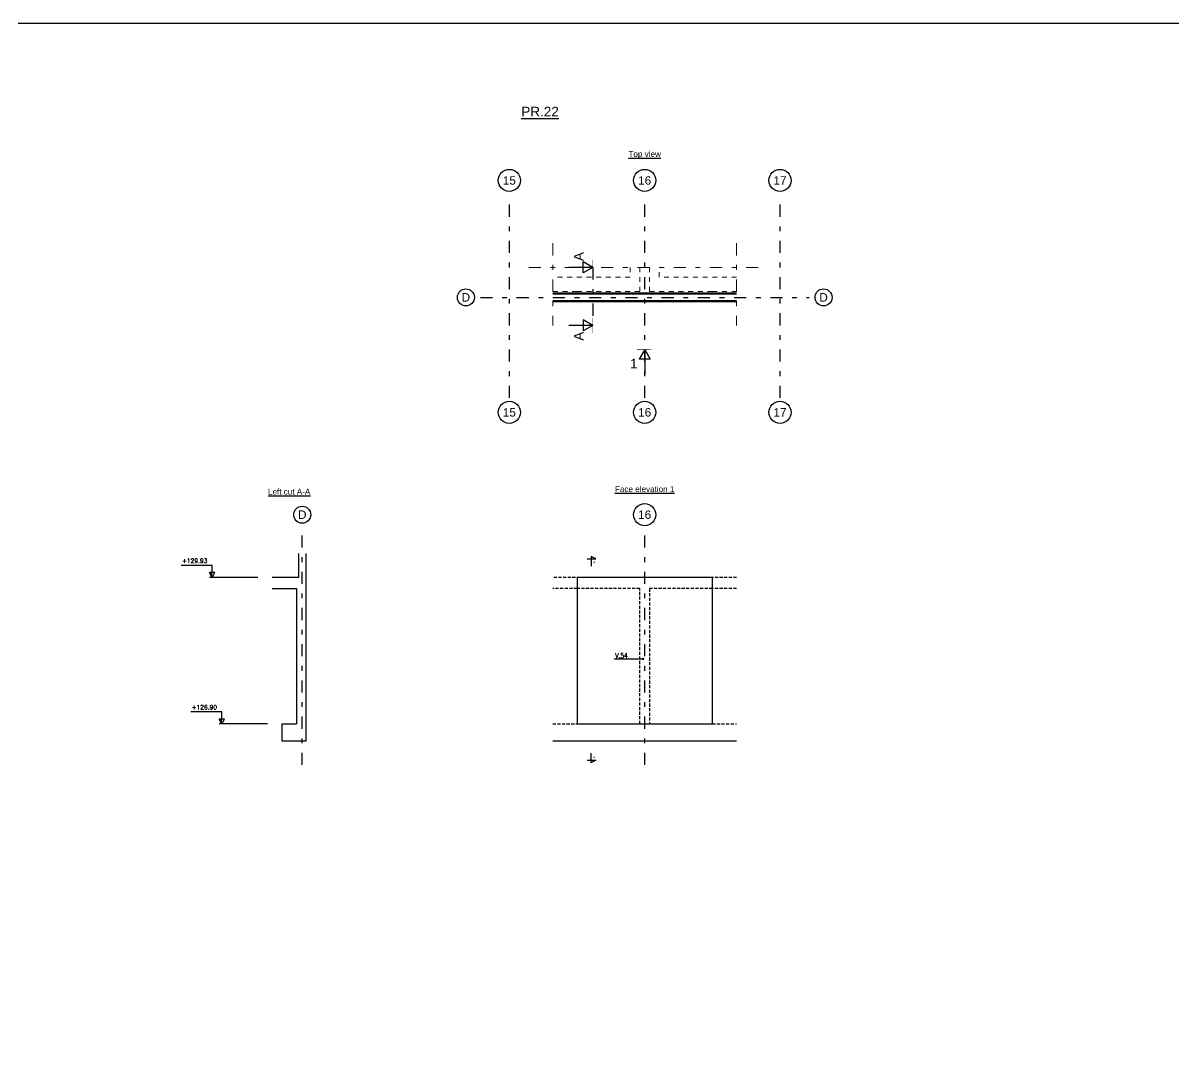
# Model space of a CAD drawing. Header units: millimetres. Extents: x -21776 to 63757, y -7870 to 8483.
# Drawn here: x 21323 to 23705, y -4478 to -2361 of the extents above; entities that cross this region are included whole.
import ezdxf
from ezdxf.enums import TextEntityAlignment as Align

# ---------------------------------------------------------------- set-up
doc = ezdxf.new("R2010")
doc.units = ezdxf.units.MM
for name, pattern in [('CACHE', [9.525, 6.35, -3.175]), ('GrDotted', [0.4, 0.1, -0.1, 0.1, -0.1]), ('GrFeatureAxis', [0.85, 0.25, -0.2, 0.1, -0.2, 0.1])]:
    doc.linetypes.add(name, pattern=pattern)
for name, color, linetype in [('COTATION', 1, 'Continuous'), ('GO-TEXTE', 9, 'Continuous'), ('Grid', 7, 'Continuous'), ('K_ENT_M_Building_PR.22', 7, 'Continuous'), ('K_FOT_M_Building_PR.22', 7, 'Continuous'), ('K_FOT_M_Building_V.46', 7, 'Continuous'), ('K_wAL_M_Building_PR.22', 7, 'Continuous'), ('préfa v', 2, 'Continuous'), ('STR_TS_TXT', 7, 'Continuous'), ('STR_VOI-POT', 6, 'Continuous')]:
    doc.layers.add(name, color=color, linetype=linetype)
doc.styles.add('GrCut', font='swissli.ttf', dxfattribs={"height": 0.2})
doc.styles.add('GrDimensions', font='simplex.shx')
doc.styles.add('GrElevation', font='swissli.ttf', dxfattribs={"height": 0.2})
doc.styles.add('GrGrid', font='ARIAL.TTF', dxfattribs={"height": 0.17})
doc.styles.add('GrTitleDrawing', font='swissli.ttf', dxfattribs={"height": 0.2})
doc.styles.add('Lucida', font='')
doc.styles.add('TEXTE TS', font='romans.shx', dxfattribs={"width": 0.7, "oblique": 15})
doc.styles.get('Lucida').set_extended_font_data('Lucida Sans', italic=True)

# ---------------------------------------------------------------- blocks, each defined once
blk = doc.blocks.new('World Level Arrow 5_i')
at = {"color": 7, "linetype": 'Continuous', "lineweight": -3, "extrusion": (0, -1.22461e-16, -1)}
for p, q in [((0, 9.43), (0, -0.57)), ((-1, 0.57), (-1, -0.57)), ((0, 0), (-1, 0.57)), ((0, 0), (-1, -0.57))]:
    blk.add_line(p, q, dxfattribs=at)
blk.add_solid([(1, -0.57), (0, 0), (1, 0)], dxfattribs=at)

msp = doc.modelspace()

# ---------------------------------------------------------------- linework, layer by layer
at = {"layer": 'COTATION'}
msp.add_lwpolyline([(22546.2246, -3677.07226), (22606.38033, -3677.07226)], dxfattribs=at)
at = {"layer": 'COTATION', "const_width": 2.5}
msp.add_lwpolyline([(22605.13033, -3677.07226, 1), (22607.63033, -3677.07226, 1)], format="xyb", close=True, dxfattribs=at)
at = {"layer": 'GO-TEXTE', "flags": 128}
for points in [[(22490.76611, -3470.26529), (22508.41385, -3470.26529), (22498.7358, -3464.98524), (22498.7358, -3484.90671)], [(22490.76611, -3886.76089), (22508.41385, -3886.76089), (22498.7358, -3892.04095), (22498.7358, -3872.11947)]]:
    msp.add_lwpolyline(points, dxfattribs=at)
at = {"layer": 'Grid', "color": 4, "linetype": 'GrFeatureAxis', "lineweight": 25, "ltscale": 100}
for p, q in [((22329.67586, -3136.80376), (22329.67586, -2716.80126)), ((22609.67586, -3136.80376), (22609.67586, -2716.80126)), ((22889.67586, -3136.80376), (22889.67586, -2716.80126)), ((22269.67586, -2928.80376), (22949.67586, -2928.80376)), ((21901.11412, -3896.59961), (21901.11412, -3408.59861)), ((22609.67586, -3896.59961), (22609.67586, -3408.59861))]:
    msp.add_line(p, q, dxfattribs=at)
at = {"layer": 'Grid', "color": 1, "linetype": 'Continuous', "lineweight": 25, "ltscale": 100}
for centre, major_axis, start_param, end_param in [((22329.67586, -2686.80126), (16.17808, 16.17808), 5.4977871438, 11.780972451), ((22609.67586, -2686.80126), (-16.17808, 16.17808), 3.926990817, 10.2101761242), ((22889.67586, -2686.80126), (-16.17808, 16.17808), 3.926990817, 10.2101761242), ((22239.67586, -2928.80376), (12.4308, 12.4308), 5.4977871438, 11.780972451), ((22979.67586, -2928.80376), (12.4308, 12.4308), 5.4977871438, 11.780972451), ((22329.67586, -3166.80376), (16.17808, 16.17808), 5.4977871438, 11.780972451), ((22609.67586, -3166.80376), (-16.17808, 16.17808), 3.926990817, 10.2101761242), ((22889.67586, -3166.80376), (-16.17808, 16.17808), 3.926990817, 10.2101761242), ((22609.67586, -3378.59861), (16.17808, 16.17808), 5.4977871438, 11.780972451), ((21901.11412, -3378.59861), (-12.4308, 12.4308), 3.926990817, 10.2101761242)]:
    msp.add_ellipse(centre, major_axis=major_axis, ratio=1, start_param=start_param, end_param=end_param, dxfattribs=at)
at = {"layer": 'K_ENT_M_Building_PR.22', "color": 9, "linetype": 'GrFeatureAxis', "lineweight": 20, "ltscale": 100}
for p, q in [((22419.67586, -2816.80126), (22419.67586, -2986.80376)), ((22799.67586, -2816.80126), (22799.67586, -2986.80376)), ((22369.67586, -2866.80126), (22849.67586, -2866.80126))]:
    msp.add_line(p, q, dxfattribs=at)
at = {"layer": 'K_ENT_M_Building_PR.22', "color": 7, "linetype": 'Continuous', "lineweight": -3, "ltscale": 100}
for p, q in [((22502.41383, -2866.80126), (22482.41383, -2855.45495)), ((22482.41383, -2878.14757), (22482.41383, -2855.45495)), ((22482.41383, -2866.80126), (22452.41383, -2866.80126)), ((22502.41383, -2866.80126), (22482.41383, -2866.80126)), ((22502.41383, -2866.80126), (22482.41383, -2878.14757)), ((22609.67586, -3036.80376), (22598.32955, -3056.80376)), ((22609.67586, -3036.80376), (22621.02217, -3056.80376)), ((22609.67586, -3036.80376), (22609.67586, -3056.80376)), ((22621.02217, -3056.80376), (22598.32955, -3056.80376)), ((22609.67586, -3056.80376), (22609.67586, -3086.80376))]:
    msp.add_line(p, q, dxfattribs=at)
at = {"layer": 'K_ENT_M_Building_PR.22', "color": 7, "linetype": 'Continuous', "lineweight": -3, "ltscale": 100, "extrusion": (0, -1.22461e-16, -1)}
for p, q in [((22502.41383, -2986.80376), (22482.41383, -2975.45745)), ((22482.41383, -2975.45745), (22482.41383, -2998.15007)), ((22482.41383, -2986.80376), (22452.41383, -2986.80376)), ((22502.41383, -2986.80376), (22482.41383, -2986.80376)), ((22502.41383, -2986.80376), (22482.41383, -2998.15007))]:
    msp.add_line(p, q, dxfattribs=at)
at = {"layer": 'K_ENT_M_Building_PR.22', "color": 120, "linetype": 'Continuous', "lineweight": -3}
for p, q in [((21709.78466, -3483.59861), (21650.78466, -3483.59861)), ((21709.78466, -3483.59861), (21650.78466, -3483.59861)), ((21714.78466, -3483.59861), (21709.78466, -3483.59861)), ((21714.78466, -3483.59861), (21709.78466, -3483.59861)), ((21714.78466, -3498.59861), (21714.78466, -3483.59861)), ((21714.78466, -3498.59861), (21714.78466, -3483.59861)), ((21729.78708, -3786.59961), (21670.78708, -3786.59961)), ((21729.78708, -3786.59961), (21670.78708, -3786.59961)), ((21734.78708, -3786.59961), (21729.78708, -3786.59961)), ((21734.78708, -3786.59961), (21729.78708, -3786.59961)), ((21734.78708, -3801.59961), (21734.78708, -3786.59961)), ((21734.78708, -3801.59961), (21734.78708, -3786.59961))]:
    msp.add_line(p, q, dxfattribs=at)
at = {"layer": 'K_ENT_M_Building_PR.22', "color": 7, "linetype": 'Continuous', "lineweight": -3, "ltscale": 100, "const_width": 1.2}
for points in [[(22502.43374, -2882.72647), (22502.39393, -2850.87606)], [(22625.60106, -3036.78385), (22593.75065, -3036.82367)]]:
    msp.add_lwpolyline(points, dxfattribs=at)
at = {"layer": 'K_ENT_M_Building_PR.22', "color": 7, "linetype": 'GrFeatureAxis', "lineweight": -3, "ltscale": 100}
msp.add_lwpolyline([(22502.41383, -2866.80126), (22502.41383, -2986.80376)], dxfattribs=at)
at = {"layer": 'K_ENT_M_Building_PR.22', "color": 7, "linetype": 'Continuous', "lineweight": -3, "ltscale": 100, "extrusion": (0, -1.22461e-16, -1), "const_width": 1.2}
msp.add_lwpolyline([(-22502.43374, -2970.87856), (-22502.39393, -3002.72897)], dxfattribs=at)
at = {"layer": 'K_FOT_M_Building_PR.22', "color": 9, "linetype": 'GrDotted', "lineweight": 15, "ltscale": 100}
for p, q in [((22579.32366, -2866.80126), (22579.32366, -2886.80376)), ((22639.32366, -2886.80353), (22639.32366, -2866.80126)), ((22579.32366, -2886.80376), (22419.67586, -2886.80358)), ((22799.67586, -2886.80372), (22639.32366, -2886.80353))]:
    msp.add_line(p, q, dxfattribs=at)
at = {"layer": 'K_FOT_M_Building_V.46', "color": 4, "linetype": 'Continuous', "ltscale": 100}
msp.add_line((22419.67586, -3846.59961), (22799.67586, -3846.59961), dxfattribs=at)
msp.add_lwpolyline([(22749.67586, -3811.59861), (22749.67586, -3508.59861), (22469.67586, -3508.59861), (22469.67586, -3811.59861)], close=True, dxfattribs=at)
at = {"layer": 'K_wAL_M_Building_PR.22', "color": 9, "linetype": 'GrDotted', "lineweight": 15, "ltscale": 100}
for p, q in [((22599.32242, -2916.80126), (22599.32242, -2866.80126)), ((22619.32492, -2866.80126), (22619.32492, -2916.80126)), ((22469.67586, -2916.80126), (22419.67586, -2916.80126)), ((22599.32242, -2916.80126), (22469.67586, -2916.80126)), ((22749.67586, -2916.80126), (22619.32492, -2916.80126)), ((22799.67586, -2916.80126), (22749.67586, -2916.80126))]:
    msp.add_line(p, q, dxfattribs=at)
at = {"layer": 'K_wAL_M_Building_PR.22', "color": 6, "linetype": 'Continuous', "lineweight": 60, "ltscale": 100}
for p, q in [((22799.67586, -2920.80376), (22419.67586, -2920.80376)), ((22419.67586, -2936.80376), (22799.67586, -2936.80376))]:
    msp.add_line(p, q, dxfattribs=at)
at = {"layer": 'préfa v', "color": 2, "ltscale": 3}
for p, q in [((21893.11412, -3458.59861), (21893.11412, -3508.59861)), ((21909.11412, -3508.59861), (21909.11412, -3458.59861)), ((21889.11162, -3508.59861), (21839.11162, -3508.59861)), ((21893.11412, -3508.59861), (21889.11162, -3508.59861)), ((21909.11412, -3811.59861), (21909.11412, -3508.59861)), ((21839.11162, -3531.59861), (21889.11162, -3531.59861)), ((21889.11162, -3531.59861), (21889.11162, -3811.59861)), ((21859.11403, -3811.59961), (21889.11162, -3811.59861)), ((21859.11403, -3811.59961), (21859.11403, -3846.59961)), ((21909.11412, -3846.59961), (21909.11412, -3811.59961)), ((21859.11403, -3846.59961), (21909.11412, -3846.59961))]:
    msp.add_line(p, q, dxfattribs=at)
at = {"layer": 'STR_VOI-POT', "color": 7, "linetype": 'CACHE'}
for p, q in [((22799.67586, -3508.59861), (22419.67586, -3508.59861)), ((22469.67586, -3531.59861), (22419.67586, -3531.59861)), ((22599.32242, -3531.59861), (22469.67586, -3531.59861)), ((22599.32242, -3811.59861), (22599.32242, -3531.59861)), ((22619.32492, -3531.59861), (22619.32492, -3811.59861)), ((22749.67586, -3531.59861), (22619.32492, -3531.59861)), ((22799.67586, -3531.59861), (22749.67586, -3531.59861)), ((22419.67586, -3811.59861), (22469.67586, -3811.59861)), ((22749.67586, -3811.59861), (22799.67586, -3811.59861))]:
    msp.add_line(p, q, dxfattribs=at)
at = {"layer": 'STR_VOI-POT'}
msp.add_lwpolyline([(-14626.05801, -2360.94219), (63756.79188, -2360.94219), (63756.79188, -6687.41341), (-14626.05801, -6687.41341)], close=True, dxfattribs=at)

# ---------------------------------------------------------------- block references
at = {"layer": 'K_ENT_M_Building_PR.22', "color": 120, "linetype": 'Continuous', "lineweight": -3, "xscale": 10, "yscale": 10, "zscale": 10, "rotation": 270}
for p in [(21714.78466, -3508.59861), (21714.78466, -3508.59861), (21734.78708, -3811.59961), (21734.78708, -3811.59961)]:
    msp.add_blockref('World Level Arrow 5_i', p, dxfattribs=at)

# ---------------------------------------------------------------- texts
at = {"layer": 'GO-TEXTE', "linetype": 'Continuous', "style": 'Lucida'}
for p in [(22502.35095, -3479.05805), (22502.35095, -3882.4906)]:
    msp.add_text('A', height=5.32, rotation=0.00179755, dxfattribs=at).set_placement(p)
at = {"layer": 'Grid', "color": 1, "linetype": 'Continuous', "lineweight": -3, "ltscale": 100, "style": 'GrGrid'}
for s, height, p in [('15', 17.371078, (22329.67586, -2686.80126)), ('16', 17.371078, (22609.67586, -2686.80126)), ('17', 17.371078, (22889.67586, -2686.80126)), ('D', 17.57981, (22239.67586, -2928.80376)), ('D', 17.57981, (22979.67586, -2928.80376)), ('15', 17.371078, (22329.67586, -3166.80376)), ('16', 17.371078, (22609.67586, -3166.80376)), ('17', 17.371078, (22889.67586, -3166.80376)), ('D', 17.57981, (21901.11412, -3378.59861)), ('16', 17.371078, (22609.67586, -3378.59861))]:
    msp.add_text(s, height=height, dxfattribs=at).set_placement(p, align=Align.MIDDLE_CENTER)
at = {"layer": 'K_ENT_M_Building_PR.22', "color": 7, "linetype": 'Continuous', "lineweight": -3, "ltscale": 100, "attachment_point": 5}
for s, insert, char_height, style in [('{\\LPR.22}', (22393.18365, -2544.2886), 20, 'GrTitleDrawing'), ('\\LTop view', (22609.67586, -2633.922), 12, 'GrTitleDrawing'), ('{1}', (22587.26607, -3065.84264), 20, 'GrElevation'), ('\\LLeft cut A-A', (21874.11287, -3331.0188), 12, 'GrTitleDrawing'), ('\\LFace elevation 1', (22609.67586, -3325.71935), 12, 'GrTitleDrawing')]:
    msp.add_mtext(s, dxfattribs=dict(at, insert=insert, char_height=char_height, style=style))
at = {"layer": 'K_ENT_M_Building_PR.22', "color": 7, "linetype": 'Continuous', "lineweight": -3, "ltscale": 100, "char_height": 20, "attachment_point": 5, "rotation": 90, "style": 'GrCut'}
for insert in [(22473.37496, -2844.39147), (22473.37496, -3009.21355)]:
    msp.add_mtext('{A}', dxfattribs=dict(at, insert=insert))
at = {"layer": 'K_ENT_M_Building_PR.22', "color": 0, "linetype": 'Continuous', "lineweight": -3, "char_height": 9, "attachment_point": 9, "style": 'GrDimensions'}
for s, insert in [('\\A1;+129.93', (21704.78466, -3478.59861)), ('\\A1;+126.90', (21724.78708, -3781.59961))]:
    msp.add_mtext(s, dxfattribs=dict(at, insert=insert))
at = {"layer": 'STR_TS_TXT', "style": 'TEXTE TS', "width": 0.8}
msp.add_text('V.54', height=10, dxfattribs=at).set_placement((22548.78687, -3675.42111, -0.00589))

doc.saveas('drawing.dxf')
